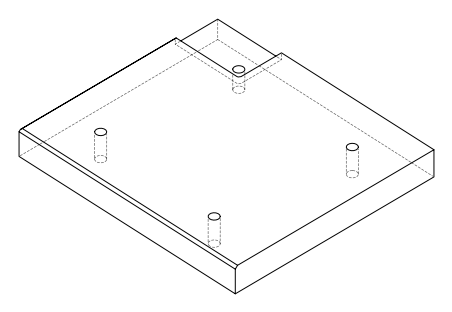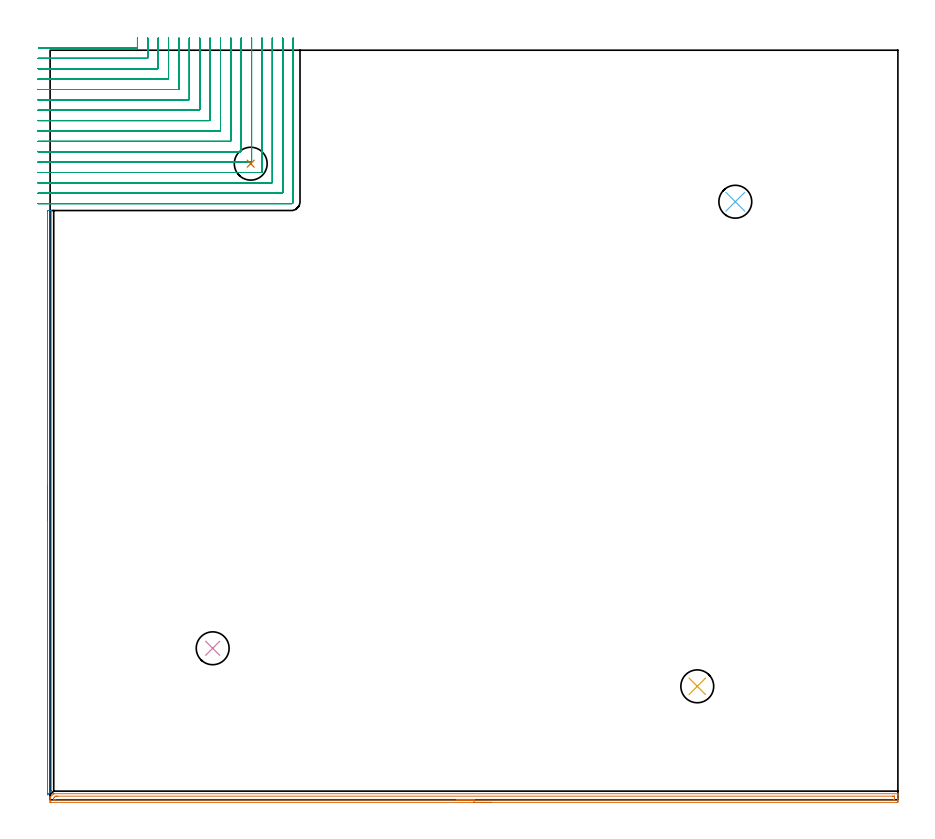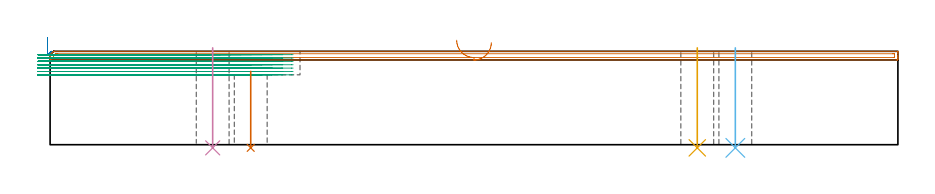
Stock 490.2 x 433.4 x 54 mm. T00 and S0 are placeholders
(PLAN: 7 operations, 2 tool changes, 49 min)
(1 AREA_MILL | FG_CHAMFER_SURFACE | UGT0205_001 | 8.02 min | 6128 mm3)
(2 AREA_MILL_1 | FG_CHAMFER_SURFACE_1 | UGT0205_001 | 2.85 min | 740 mm3)
(3 MILL_CORNER_NOTCH_RECTANGULAR | CORNER_NOTCH_RECTANGULAR | UGT0201_126 | Follow Part, ap 2, ae 75% | 37.3 min | 182086 mm3)
(4 INDEXABLE_INSERT_DRILL_THROUGH_HOLE_FROM_SOLID | STEP1HOLE | NXT0302_009 | 0.23 min | 15288 mm3)
(5 INDEXABLE_INSERT_DRILL_THROUGH_HOLE_FROM_SOLID_1 | STEP1HOLE_1 | NXT0302_009 | 0.23 min | 15276 mm3)
(6 INDEXABLE_INSERT_DRILL_THROUGH_HOLE_FROM_SOLID_2 | STEP1HOLE_2 | NXT0302_009 | 0.23 min | 15278 mm3)
(7 INDEXABLE_INSERT_DRILL_THROUGH_HOLE_FROM_SOLID_3 | STEP1HOLE_3 | NXT0302_009 | 0.18 min | 11417 mm3)
(TOOL UGT0205_001 | Chamfer Mill 20 x 3 x 45 deg. | D20 FL50 Z2)
(TOOL UGT0201_126 | Carbide End Mill 8.0 | D8 FL15 Z4)
(TOOL NXT0302_009 | Index. Insert Drill 19mm [880-D1900L25-05] | D19 PA176 FL95 Z2)
(OP 1 AREA_MILL)
G17 G21 G94 G90
T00 M6
G54
G17 G0 G90 X255.1 Y-1.5 S1061 M3
G43 Z64. H0
Z59.
G94 G1 X255.062 Z58.128 F250.
X254.948 Z57.264
X254.759 Z56.412
X254.497 Z55.58
X254.163 Z54.774
X253.76 Z54.
X253.292 Z53.264
X252.76 Z52.572
X252.171 Z51.929
X251.528 Z51.34
X250.836 Z50.808
X250.1 Z50.34
X249.326 Z49.937
X248.52 Z49.603
X247.688 Z49.341
X246.836 Z49.152
X245.972 Z49.038
X245.1 Z49.
X0.625
X0.342 Y-1.499 Z49.001
X0.018 Y-1.493 Z49.004
X0.004 Y-1.492 Z49.006
X0. Y-1.18 Z49.316
Y-0.656 Z49.84
Y-0.308 Z50.187
Y0.388 Z50.888
Y0.74 Z51.24
X0.01 Y1.403 Z51.901
X0.04 Y1.436 Z51.935
X0.178 Y1.578 Z52.077
X1.952 Y3.352 Z53.852
X2.105 Y3.496 Z53.99
X2.413 Y3.5 Z54.
X490.022
X490.19 Y3.497 Z53.988
X490.197 Y3.374 Z53.867
X490.2 Y3.245 Z53.744
Y3.004 Z53.504
Y2.308 Z52.803
Y1.088 Z51.585
Y0.564 Z51.058
Y-0.046 Z50.449
Y-0.308 Z50.187
Y-0.918 Z49.578
X490.196 Y-1.18 Z49.316
X490.19 Y-1.493 Z49.003
X489.9 Y-1.497 Z49.001
X489.575 Y-1.5 Z49.
X245.1
Y-0.086 Z50.414
X3.079
X2.413 Y-0.085 Z50.415
X2.182 Y-0.083 Z50.417
X2.057 Y-0.079 Z50.421
X2.009 Y-0.072 Z50.428
X2.007 Y-0.045 Z50.455
X2.003 Y0.092 Z50.592
X2.008 Y0.564 Z51.064
X2.015 Y0.953 Z51.453
X2.486 Y1.436 Z51.936
X2.894 Y1.839 Z52.339
X3.035 Y1.976 Z52.476
X3.146 Y2.079 Z52.579
X3.307 Y2.082 Z52.582
X3.537 Y2.084 Z52.584
X4.201 Y2.086 Z52.586
X4.429
X487.121
X487.787 Y2.084 Z52.584
X488.018 Y2.082 Z52.582
X488.143 Y2.079 Z52.579
X488.191 Y2.072 Z52.572
X488.193 Y2.045 Z52.545
X488.198 Y1.907 Z52.407
X488.2 Y0.564 Z51.064
X488.199 Y0.162 Z50.662
X488.195 Y0.027 Z50.527
X488.19 Y-0.074 Z50.426
X488.119 Y-0.079 Z50.421
X487.787 Y-0.083 Z50.417
X487.558 Y-0.085 Z50.415
X245.1 Y-0.086 Z50.414
X244.228 Z50.452
X243.364 Z50.566
X242.512 Z50.755
X241.68 Z51.017
X240.874 Z51.351
X240.1 Z51.754
X239.364 Z52.223
X238.672 Z52.754
X238.029 Z53.343
X237.44 Z53.986
X236.908 Z54.678
X236.44 Z55.414
X236.037 Z56.188
X235.703 Z56.994
X235.441 Z57.826
X235.252 Z58.678
X235.138 Z59.543
X235.1 Z60.414
G0 Z64.
M5
M2
(OP 2 AREA_MILL_1)
G17 G21 G94 G90
T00 M6
G54
G17 G0 G90 X-1.5 Y161.8 S1061 M3
G43 Z64. H0
Z61.9
G94 G1 Y161.838 Z61.028 F250.
Y161.952 Z60.164
Y162.141 Z59.312
Y162.403 Z58.48
Y162.737 Z57.674
Y163.14 Z56.9
Y163.608 Z56.164
Y164.139 Z55.472
Y164.729 Z54.829
Y165.372 Z54.24
Y166.064 Z53.709
Y166.8 Z53.24
Y167.574 Z52.837
Y168.38 Z52.503
Y169.212 Z52.241
Y170.063 Z52.052
Y170.928 Z51.938
Y171.8 Z51.9
Y340.392
X-1.497 Y340.536 Z51.903
X-1.491 Y340.698 Z51.905
X-1.223 Y340.7 Z52.173
X-0.896 Z52.499
X-0.242 Z53.158
X0.158 Z53.557
X0.545 Y340.693 Z53.936
X0.597 Y340.69 Z53.988
X0.6 Y340.536 Z54.
Y5.295
X0.603 Y5.008 Z53.993
X0.594 Y4.993 Z53.99
X0.003 Y4.403 Z53.403
X-0.914 Y3.486 Z52.485
X-1.187 Y3.212 Z52.212
X-1.342 Y3.056 Z52.054
X-1.487 Y2.915 Z51.911
X-1.495 Y2.914 Z51.903
X-1.499 Y2.915 Z51.899
X-1.5 Y3.002 Z51.9
Y171.8
Y172.671 Z51.938
Y173.536 Z52.052
Y174.388 Z52.241
Y175.22 Z52.503
Y176.026 Z52.837
Y176.8 Z53.24
Y177.536 Z53.709
Y178.228 Z54.24
Y178.871 Z54.829
Y179.46 Z55.472
Y179.991 Z56.164
Y180.46 Z56.9
Y180.863 Z57.674
Y181.197 Z58.48
Y181.459 Z59.312
Y181.648 Z60.164
Y181.762 Z61.028
Y181.8 Z61.9
G0 Z64.
M5
M2
(OP 3 MILL_CORNER_NOTCH_RECTANGULAR)
G17 G21 G94 G90
T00 M6
G54
G17 G0 G90 X-6.783 Y434.7 S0 M3
G43 Z64. H0
Z52.057
G94 G1 X-3.783 F250.
X50.106 F500.
G3 X50.5 Y435.094 R0.4
G1 Y437.4
Y440.4 F250.
G0 Z64.
X-7. Y428.7
Z52.057
G1 X-4.
X56.106 F500.
G3 X56.5 Y429.094 R0.4
G1 Y437.4
Y440.4 F250.
G0 Z64.
X-7. Y422.7
Z52.057
G1 X-4.
X62.106 F500.
G3 X62.5 Y423.094 R0.4
G1 Y437.4
Y440.4 F250.
G0 Z64.
X-7. Y416.7
Z52.057
G1 X-4.
X68.106 F500.
G3 X68.5 Y417.094 R0.4
G1 Y437.4
Y440.4 F250.
G0 Z64.
X-7. Y410.7
Z52.057
G1 X-4.
X74.105 F500.
G3 X74.5 Y411.095 R0.4
G1 Y437.4
Y440.4 F250.
G0 Z64.
X-7. Y404.7
Z52.057
G1 X-4.
X80.105 F500.
G3 X80.5 Y405.095 R0.4
G1 Y437.4
Y440.4 F250.
G0 Z64.
X-7. Y398.7
Z52.057
G1 X-4.
X86.105 F500.
G3 X86.5 Y399.095 R0.4
G1 Y437.4
Y440.4 F250.
G0 Z64.
X-7. Y392.7
Z52.057
G1 X-4.
X92.105 F500.
G3 X92.5 Y393.095 R0.4
G1 Y437.4
Y440.4 F250.
G0 Z64.
X-7. Y386.7
Z52.057
G1 X-4.
X98.104 F500.
G3 X98.5 Y387.096 R0.4
G1 Y437.4
Y440.4 F250.
G0 Z64.
X-7. Y380.7
Z52.057
G1 X-4.
X104.104 F500.
G3 X104.5 Y381.096 R0.4
G1 Y437.4
Y440.4 F250.
G0 Z64.
X-7. Y374.7
Z52.057
G1 X-4.
X110.104 F500.
G3 X110.5 Y375.096 R0.4
G1 Y437.4
Y440.4 F250.
G0 Z64.
X-7. Y368.7
Z52.057
G1 X-4.
X116.104 F500.
G3 X116.5 Y369.096 R0.4
G1 Y437.4
Y440.4 F250.
G0 Z64.
X-7. Y362.7
Z52.057
G1 X-4.
X122.104 F500.
G3 X122.5 Y363.096 R0.4
G1 Y437.4
Y440.4 F250.
G0 Z64.
X-7. Y356.7
Z52.057
G1 X-4.
X128.103 F500.
G3 X128.5 Y357.097 R0.4
G1 Y437.4
Y440.4 F250.
G0 Z64.
X-7. Y350.7
Z52.057
G1 X-4.
X134.103 F500.
G3 X134.5 Y351.097 R0.4
G1 Y437.4
Y440.4 F250.
G0 Z64.
X-7. Y344.7
Z52.057
G1 X-4.
X139.6 F500.
G3 X140.5 Y345.6 R0.9
G1 Y437.4
Y440.4 F250.
G0 Z64.
X-6.783 Y434.7
Z50.114
G1 X-3.783
X50.106 F500.
G3 X50.5 Y435.094 R0.4
G1 Y437.4
Y440.4 F250.
G0 Z64.
X-7. Y428.7
Z50.114
G1 X-4.
X56.106 F500.
G3 X56.5 Y429.094 R0.4
G1 Y437.4
Y440.4 F250.
G0 Z64.
X-7. Y422.7
Z50.114
G1 X-4.
X62.106 F500.
G3 X62.5 Y423.094 R0.4
G1 Y437.4
Y440.4 F250.
G0 Z64.
X-7. Y416.7
Z50.114
G1 X-4.
X68.106 F500.
G3 X68.5 Y417.094 R0.4
G1 Y437.4
Y440.4 F250.
G0 Z64.
X-7. Y410.7
Z50.114
G1 X-4.
X74.105 F500.
G3 X74.5 Y411.095 R0.4
G1 Y437.4
Y440.4 F250.
G0 Z64.
X-7. Y404.7
Z50.114
G1 X-4.
X80.105 F500.
G3 X80.5 Y405.095 R0.4
G1 Y437.4
Y440.4 F250.
G0 Z64.
X-7. Y398.7
Z50.114
G1 X-4.
X86.105 F500.
G3 X86.5 Y399.095 R0.4
G1 Y437.4
Y440.4 F250.
G0 Z64.
X-7. Y392.7
Z50.114
G1 X-4.
X92.105 F500.
G3 X92.5 Y393.095 R0.4
G1 Y437.4
Y440.4 F250.
G0 Z64.
X-7. Y386.7
Z50.114
G1 X-4.
X98.104 F500.
G3 X98.5 Y387.096 R0.4
G1 Y437.4
Y440.4 F250.
G0 Z64.
X-7. Y380.7
Z50.114
G1 X-4.
X104.104 F500.
G3 X104.5 Y381.096 R0.4
G1 Y437.4
Y440.4 F250.
G0 Z64.
X-7. Y374.7
Z50.114
G1 X-4.
X110.104 F500.
G3 X110.5 Y375.096 R0.4
G1 Y437.4
Y440.4 F250.
G0 Z64.
X-7. Y368.7
Z50.114
G1 X-4.
X116.104 F500.
G3 X116.5 Y369.096 R0.4
G1 Y437.4
Y440.4 F250.
G0 Z64.
X-7. Y362.7
Z50.114
G1 X-4.
X122.104 F500.
G3 X122.5 Y363.096 R0.4
G1 Y437.4
Y440.4 F250.
G0 Z64.
X-7. Y356.7
Z50.114
G1 X-4.
X128.103 F500.
G3 X128.5 Y357.097 R0.4
G1 Y437.4
Y440.4 F250.
G0 Z64.
X-7. Y350.7
Z50.114
G1 X-4.
X134.103 F500.
G3 X134.5 Y351.097 R0.4
G1 Y437.4
Y440.4 F250.
G0 Z64.
X-7. Y344.7
Z50.114
G1 X-4.
X139.6 F500.
G3 X140.5 Y345.6 R0.9
G1 Y437.4
Y440.4 F250.
G0 Z64.
X-6.783 Y434.7
Z48.171
G1 X-3.783
X50.106 F500.
G3 X50.5 Y435.094 R0.4
G1 Y437.4
Y440.4 F250.
G0 Z64.
X-7. Y428.7
Z48.171
G1 X-4.
X56.106 F500.
G3 X56.5 Y429.094 R0.4
G1 Y437.4
Y440.4 F250.
G0 Z64.
X-7. Y422.7
Z48.171
G1 X-4.
X62.106 F500.
G3 X62.5 Y423.094 R0.4
G1 Y437.4
Y440.4 F250.
G0 Z64.
X-7. Y416.7
Z48.171
G1 X-4.
X68.106 F500.
G3 X68.5 Y417.094 R0.4
G1 Y437.4
Y440.4 F250.
G0 Z64.
X-7. Y410.7
Z48.171
G1 X-4.
X74.105 F500.
G3 X74.5 Y411.095 R0.4
G1 Y437.4
Y440.4 F250.
G0 Z64.
X-7. Y404.7
Z48.171
G1 X-4.
X80.105 F500.
G3 X80.5 Y405.095 R0.4
G1 Y437.4
Y440.4 F250.
G0 Z64.
X-7. Y398.7
Z48.171
G1 X-4.
X86.105 F500.
G3 X86.5 Y399.095 R0.4
G1 Y437.4
Y440.4 F250.
G0 Z64.
X-7. Y392.7
Z48.171
G1 X-4.
X92.105 F500.
G3 X92.5 Y393.095 R0.4
G1 Y437.4
Y440.4 F250.
G0 Z64.
X-7. Y386.7
Z48.171
G1 X-4.
X98.104 F500.
G3 X98.5 Y387.096 R0.4
G1 Y437.4
Y440.4 F250.
G0 Z64.
X-7. Y380.7
Z48.171
G1 X-4.
X104.104 F500.
G3 X104.5 Y381.096 R0.4
G1 Y437.4
Y440.4 F250.
G0 Z64.
X-7. Y374.7
Z48.171
G1 X-4.
X110.104 F500.
G3 X110.5 Y375.096 R0.4
G1 Y437.4
Y440.4 F250.
G0 Z64.
X-7. Y368.7
Z48.171
G1 X-4.
X116.104 F500.
G3 X116.5 Y369.096 R0.4
G1 Y437.4
Y440.4 F250.
G0 Z64.
X-7. Y362.7
Z48.171
G1 X-4.
X122.104 F500.
G3 X122.5 Y363.096 R0.4
G1 Y437.4
Y440.4 F250.
G0 Z64.
X-7. Y356.7
Z48.171
G1 X-4.
X128.103 F500.
G3 X128.5 Y357.097 R0.4
G1 Y437.4
Y440.4 F250.
G0 Z64.
X-7. Y350.7
Z48.171
G1 X-4.
X134.103 F500.
G3 X134.5 Y351.097 R0.4
G1 Y437.4
Y440.4 F250.
G0 Z64.
X-7. Y344.7
Z48.171
G1 X-4.
X139.6 F500.
G3 X140.5 Y345.6 R0.9
G1 Y437.4
Y440.4 F250.
G0 Z64.
X-6.783 Y434.7
Z46.229
G1 X-3.783
X50.106 F500.
G3 X50.5 Y435.094 R0.4
G1 Y437.4
Y440.4 F250.
G0 Z64.
X-7. Y428.7
Z46.229
G1 X-4.
X56.106 F500.
G3 X56.5 Y429.094 R0.4
G1 Y437.4
Y440.4 F250.
G0 Z64.
X-7. Y422.7
Z46.229
G1 X-4.
X62.106 F500.
G3 X62.5 Y423.094 R0.4
G1 Y437.4
Y440.4 F250.
G0 Z64.
X-7. Y416.7
Z46.229
G1 X-4.
X68.106 F500.
G3 X68.5 Y417.094 R0.4
G1 Y437.4
Y440.4 F250.
G0 Z64.
X-7. Y410.7
Z46.229
G1 X-4.
X74.105 F500.
G3 X74.5 Y411.095 R0.4
G1 Y437.4
Y440.4 F250.
G0 Z64.
X-7. Y404.7
Z46.229
G1 X-4.
X80.105 F500.
G3 X80.5 Y405.095 R0.4
G1 Y437.4
Y440.4 F250.
G0 Z64.
X-7. Y398.7
Z46.229
G1 X-4.
X86.105 F500.
G3 X86.5 Y399.095 R0.4
G1 Y437.4
Y440.4 F250.
G0 Z64.
X-7. Y392.7
Z46.229
G1 X-4.
X92.105 F500.
G3 X92.5 Y393.095 R0.4
G1 Y437.4
Y440.4 F250.
G0 Z64.
X-7. Y386.7
Z46.229
G1 X-4.
X98.104 F500.
G3 X98.5 Y387.096 R0.4
G1 Y437.4
Y440.4 F250.
G0 Z64.
X-7. Y380.7
Z46.229
G1 X-4.
X104.104 F500.
G3 X104.5 Y381.096 R0.4
G1 Y437.4
Y440.4 F250.
G0 Z64.
X-7. Y374.7
Z46.229
G1 X-4.
X110.104 F500.
G3 X110.5 Y375.096 R0.4
G1 Y437.4
Y440.4 F250.
G0 Z64.
X-7. Y368.7
Z46.229
G1 X-4.
X116.104 F500.
G3 X116.5 Y369.096 R0.4
G1 Y437.4
Y440.4 F250.
G0 Z64.
X-7. Y362.7
Z46.229
G1 X-4.
X122.104 F500.
G3 X122.5 Y363.096 R0.4
G1 Y437.4
Y440.4 F250.
G0 Z64.
X-7. Y356.7
Z46.229
G1 X-4.
X128.103 F500.
G3 X128.5 Y357.097 R0.4
G1 Y437.4
Y440.4 F250.
G0 Z64.
X-7. Y350.7
Z46.229
G1 X-4.
X134.103 F500.
G3 X134.5 Y351.097 R0.4
G1 Y437.4
Y440.4 F250.
G0 Z64.
X-7. Y344.7
Z46.229
G1 X-4.
X139.6 F500.
G3 X140.5 Y345.6 R0.9
G1 Y437.4
Y440.4 F250.
G0 Z64.
X-6.783 Y434.7
Z44.286
G1 X-3.783
X50.106 F500.
G3 X50.5 Y435.094 R0.4
G1 Y437.4
Y440.4 F250.
G0 Z64.
X-7. Y428.7
Z44.286
G1 X-4.
X56.106 F500.
G3 X56.5 Y429.094 R0.4
G1 Y437.4
Y440.4 F250.
G0 Z64.
X-7. Y422.7
Z44.286
G1 X-4.
X62.106 F500.
G3 X62.5 Y423.094 R0.4
G1 Y437.4
Y440.4 F250.
G0 Z64.
X-7. Y416.7
Z44.286
G1 X-4.
X68.106 F500.
G3 X68.5 Y417.094 R0.4
G1 Y437.4
Y440.4 F250.
G0 Z64.
X-7. Y410.7
Z44.286
G1 X-4.
X74.105 F500.
G3 X74.5 Y411.095 R0.4
G1 Y437.4
Y440.4 F250.
G0 Z64.
X-7. Y404.7
Z44.286
G1 X-4.
X80.105 F500.
G3 X80.5 Y405.095 R0.4
G1 Y437.4
Y440.4 F250.
G0 Z64.
X-7. Y398.7
Z44.286
G1 X-4.
X86.105 F500.
G3 X86.5 Y399.095 R0.4
G1 Y437.4
Y440.4 F250.
G0 Z64.
X-7. Y392.7
Z44.286
G1 X-4.
X92.105 F500.
G3 X92.5 Y393.095 R0.4
G1 Y437.4
Y440.4 F250.
G0 Z64.
X-7. Y386.7
Z44.286
G1 X-4.
X98.104 F500.
G3 X98.5 Y387.096 R0.4
G1 Y437.4
Y440.4 F250.
G0 Z64.
X-7. Y380.7
Z44.286
G1 X-4.
X104.104 F500.
G3 X104.5 Y381.096 R0.4
G1 Y437.4
Y440.4 F250.
G0 Z64.
X-7. Y374.7
Z44.286
G1 X-4.
X110.104 F500.
G3 X110.5 Y375.096 R0.4
G1 Y437.4
Y440.4 F250.
G0 Z64.
X-7. Y368.7
Z44.286
G1 X-4.
X116.104 F500.
G3 X116.5 Y369.096 R0.4
G1 Y437.4
Y440.4 F250.
G0 Z64.
X-7. Y362.7
Z44.286
G1 X-4.
X122.104 F500.
G3 X122.5 Y363.096 R0.4
G1 Y437.4
Y440.4 F250.
G0 Z64.
X-7. Y356.7
Z44.286
G1 X-4.
X128.103 F500.
G3 X128.5 Y357.097 R0.4
G1 Y437.4
Y440.4 F250.
G0 Z64.
X-7. Y350.7
Z44.286
G1 X-4.
X134.103 F500.
G3 X134.5 Y351.097 R0.4
G1 Y437.4
Y440.4 F250.
G0 Z64.
X-7. Y344.7
Z44.286
G1 X-4.
X139.6 F500.
G3 X140.5 Y345.6 R0.9
G1 Y437.4
Y440.4 F250.
G0 Z64.
X-6.783 Y434.7
Z42.343
G1 X-3.783
X50.106 F500.
G3 X50.5 Y435.094 R0.4
G1 Y437.4
Y440.4 F250.
G0 Z64.
X-7. Y428.7
Z42.343
G1 X-4.
X56.106 F500.
G3 X56.5 Y429.094 R0.4
G1 Y437.4
Y440.4 F250.
G0 Z64.
X-7. Y422.7
Z42.343
G1 X-4.
X62.106 F500.
G3 X62.5 Y423.094 R0.4
G1 Y437.4
Y440.4 F250.
G0 Z64.
X-7. Y416.7
Z42.343
G1 X-4.
X68.106 F500.
G3 X68.5 Y417.094 R0.4
G1 Y437.4
Y440.4 F250.
G0 Z64.
X-7. Y410.7
Z42.343
G1 X-4.
X74.105 F500.
G3 X74.5 Y411.095 R0.4
G1 Y437.4
Y440.4 F250.
G0 Z64.
X-7. Y404.7
Z42.343
G1 X-4.
X80.105 F500.
G3 X80.5 Y405.095 R0.4
G1 Y437.4
Y440.4 F250.
G0 Z64.
X-7. Y398.7
Z42.343
G1 X-4.
X86.105 F500.
G3 X86.5 Y399.095 R0.4
G1 Y437.4
Y440.4 F250.
G0 Z64.
X-7. Y392.7
Z42.343
G1 X-4.
X92.105 F500.
G3 X92.5 Y393.095 R0.4
G1 Y437.4
Y440.4 F250.
G0 Z64.
X-7. Y386.7
Z42.343
G1 X-4.
X98.104 F500.
G3 X98.5 Y387.096 R0.4
G1 Y437.4
Y440.4 F250.
G0 Z64.
X-7. Y380.7
Z42.343
G1 X-4.
X104.104 F500.
G3 X104.5 Y381.096 R0.4
G1 Y437.4
Y440.4 F250.
G0 Z64.
X-7. Y374.7
Z42.343
G1 X-4.
X110.104 F500.
G3 X110.5 Y375.096 R0.4
G1 Y437.4
Y440.4 F250.
G0 Z64.
X-7. Y368.7
Z42.343
G1 X-4.
X116.104 F500.
G3 X116.5 Y369.096 R0.4
G1 Y437.4
Y440.4 F250.
G0 Z64.
X-7. Y362.7
Z42.343
G1 X-4.
X122.104 F500.
G3 X122.5 Y363.096 R0.4
G1 Y437.4
Y440.4 F250.
G0 Z64.
X-7. Y356.7
Z42.343
G1 X-4.
X128.103 F500.
G3 X128.5 Y357.097 R0.4
G1 Y437.4
Y440.4 F250.
G0 Z64.
X-7. Y350.7
Z42.343
G1 X-4.
X134.103 F500.
G3 X134.5 Y351.097 R0.4
G1 Y437.4
Y440.4 F250.
G0 Z64.
X-7. Y344.7
Z42.343
G1 X-4.
X139.6 F500.
G3 X140.5 Y345.6 R0.9
G1 Y437.4
Y440.4 F250.
G0 Z64.
X-6.783 Y434.7
Z40.4
G1 X-3.783
X50.106 F500.
G3 X50.5 Y435.094 R0.4
G1 Y437.4
Y440.4 F250.
G0 Z64.
X-7. Y428.7
Z40.4
G1 X-4.
X56.106 F500.
G3 X56.5 Y429.094 R0.4
G1 Y437.4
Y440.4 F250.
G0 Z64.
X-7. Y422.7
Z40.4
G1 X-4.
X62.106 F500.
G3 X62.5 Y423.094 R0.4
G1 Y437.4
Y440.4 F250.
G0 Z64.
X-7. Y416.7
Z40.4
G1 X-4.
X68.106 F500.
G3 X68.5 Y417.094 R0.4
G1 Y437.4
Y440.4 F250.
G0 Z64.
X-7. Y410.7
Z40.4
G1 X-4.
X74.105 F500.
G3 X74.5 Y411.095 R0.4
G1 Y437.4
Y440.4 F250.
G0 Z64.
X-7. Y404.7
Z40.4
G1 X-4.
X80.105 F500.
G3 X80.5 Y405.095 R0.4
G1 Y437.4
Y440.4 F250.
G0 Z64.
X-7. Y398.7
Z40.4
G1 X-4.
X86.105 F500.
G3 X86.5 Y399.095 R0.4
G1 Y437.4
Y440.4 F250.
G0 Z64.
X-7. Y392.7
Z40.4
G1 X-4.
X92.105 F500.
G3 X92.5 Y393.095 R0.4
G1 Y437.4
Y440.4 F250.
G0 Z64.
X-7. Y386.7
Z40.4
G1 X-4.
X98.104 F500.
G3 X98.5 Y387.096 R0.4
G1 Y437.4
Y440.4 F250.
G0 Z64.
X-7. Y380.7
Z40.4
G1 X-4.
X104.104 F500.
G3 X104.5 Y381.096 R0.4
G1 Y437.4
Y440.4 F250.
G0 Z64.
X-7. Y374.7
Z40.4
G1 X-4.
X110.104 F500.
G3 X110.5 Y375.096 R0.4
G1 Y437.4
Y440.4 F250.
G0 Z64.
X-7. Y368.7
Z40.4
G1 X-4.
X116.104 F500.
G3 X116.5 Y369.096 R0.4
G1 Y437.4
Y440.4 F250.
G0 Z64.
X-7. Y362.7
Z40.4
G1 X-4.
X122.104 F500.
G3 X122.5 Y363.096 R0.4
G1 Y437.4
Y440.4 F250.
G0 Z64.
X-7. Y356.7
Z40.4
G1 X-4.
X128.103 F500.
G3 X128.5 Y357.097 R0.4
G1 Y437.4
Y440.4 F250.
G0 Z64.
X-7. Y350.7
Z40.4
G1 X-4.
X134.103 F500.
G3 X134.5 Y351.097 R0.4
G1 Y437.4
Y440.4 F250.
G0 Z64.
X-7. Y344.7
Z40.4
G1 X-4.
X139.6 F500.
G3 X140.5 Y345.6 R0.9
G1 Y437.4
Y440.4 F250.
G0 Z64.
M5
M2
(OP 4 INDEXABLE_INSERT_DRILL_THROUGH_HOLE_FROM_SOLID)
G17 G21 G94 G90
T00 M6
G54
G17 G0 G90 X94. Y87.6 S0 M3
G43 Z64. H1
G94 G81 G98 Z-1.832 F250. R56.
G80
M5
M2
(OP 5 INDEXABLE_INSERT_DRILL_THROUGH_HOLE_FROM_SOLID_1)
G17 G21 G94 G90
T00 M6
G54
G17 G0 G90 X374.2 Y65.6 S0 M3
G43 Z64. H1
G94 G81 G98 Z-1.832 F250. R56.
G80
M5
M2
(OP 6 INDEXABLE_INSERT_DRILL_THROUGH_HOLE_FROM_SOLID_2)
G17 G21 G94 G90
T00 M6
G54
G17 G0 G90 X396.2 Y345.8 S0 M3
G43 Z64. H1
G94 G81 G98 Z-1.832 F250. R56.
G80
M5
M2
(OP 7 INDEXABLE_INSERT_DRILL_THROUGH_HOLE_FROM_SOLID_3)
G17 G21 G94 G90
T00 M6
G54
G17 G0 G90 X116. Y367.8 S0 M3
G43 Z64. H1
G94 G81 G98 Z-1.832 F250. R42.4
G80
M5
M2
